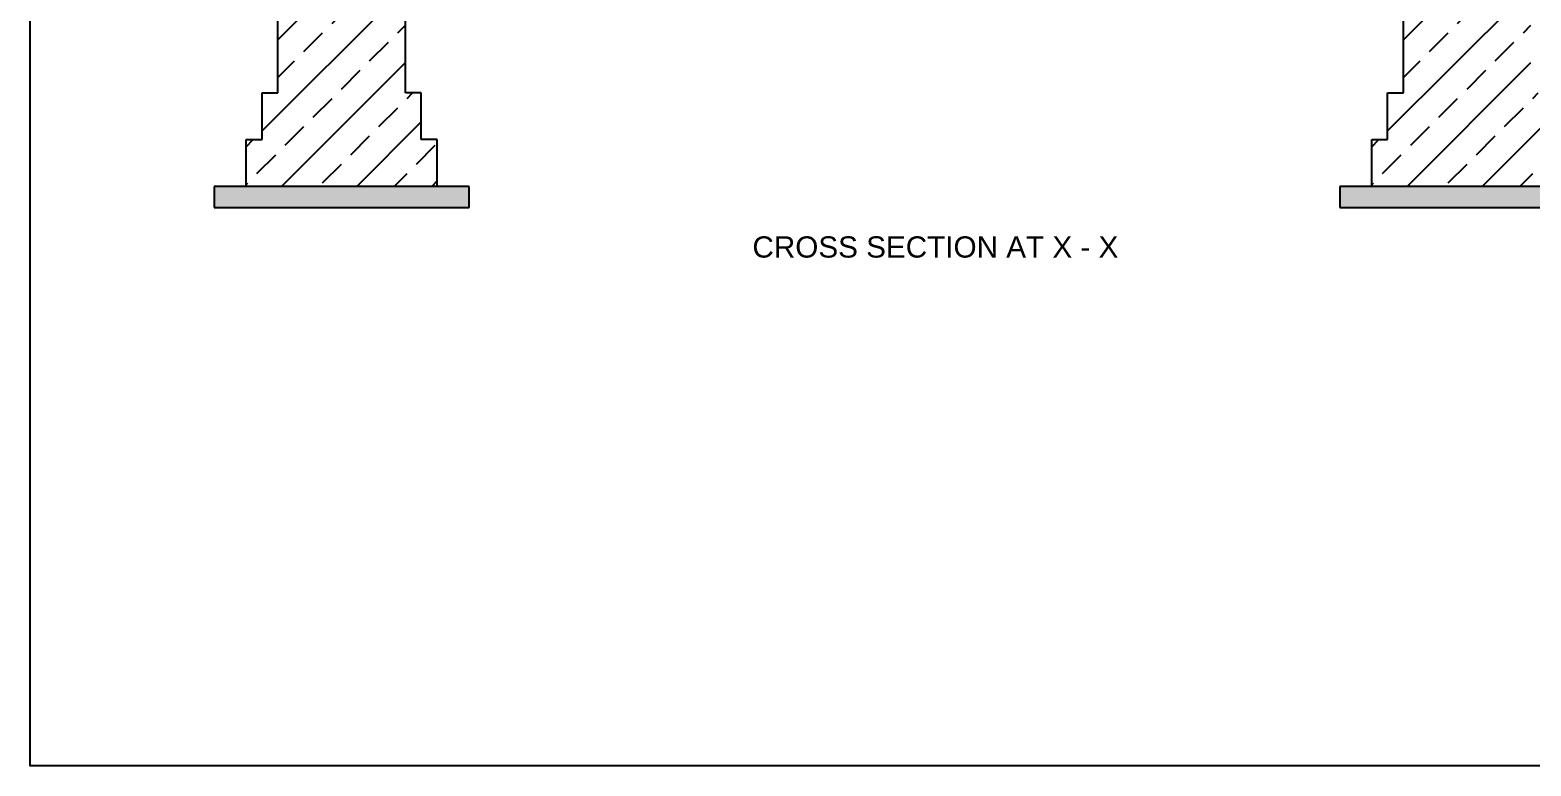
# Model space of a CAD drawing. Header units: millimetres. Extents: x -15359 to 171203, y -161916 to 32466.
# Drawn here: x -12933 to -5866, y -4696 to -1229 of the extents above; entities that cross this region are included whole.
import ezdxf

# ---------------------------------------------------------------- set-up
doc = ezdxf.new("R2010")
doc.units = ezdxf.units.MM
doc.header["$MEASUREMENT"] = 0
doc.layers.add('HATC', color=250, linetype='Continuous')
doc.styles.get("Standard").update_dxf_attribs({"font": 'Arial.ttf'})

msp = doc.modelspace()

# ---------------------------------------------------------------- hatches: boundary and pattern name
at = {"layer": 'HATC'}
h = msp.add_hatch(dxfattribs=at)
h.set_pattern_fill('ANSI33', color=256, scale=1000, angle=-1.272221872585407e-14)
h.set_pattern_definition([(44.99999999999999, (-847797.9304500923, -686340.166677631), (-176.7766952966368, 176.7766952966369), []), (44.99999999999999, (-847621.1537550923, -686340.166677631), (-176.7766952966368, 176.7766952966369), [125, -62.5])])
h.paths.add_polyline_path([(-11691.12913316788, -1085.566416006508), (-11766.12913316788, -1085.566416006508), (-11766.12913316788, -1525.566416006508), (-11841.12913316788, -1525.566416006508), (-11841.12913316788, -1745.566416006508), (-11916.12913316788, -1745.566416006508), (-11916.129133168, -1965.566408337765), (-11016.12934556391, -1965.566408337765), (-11016.12934556391, -1745.565504778964), (-11091.12934556391, -1745.565504778964), (-11091.12934556391, -1525.565504778964), (-11166.12934556391, -1525.565504778964), (-11166.12934556391, -1085.565504778964), (-11241.12934556391, -1085.565504778964), (-11241.12934556391, -645.5655047789642), (-11691.12913316788, -645.5655047789642), (-11691.12913316788, -645.566416006508)])
h = msp.add_hatch(dxfattribs=at)
h.set_pattern_fill('ANSI33', color=256, scale=1000, angle=-1.272221872585407e-14)
h.set_pattern_definition([(44.99999999999999, (-842497.9304500923, -686340.166677631), (-176.7766952966368, 176.7766952966369), []), (44.99999999999999, (-842321.1537550923, -686340.166677631), (-176.7766952966368, 176.7766952966369), [125, -62.5])])
h.paths.add_polyline_path([(-6391.129133167884, -1085.566416006508), (-6466.129133167884, -1085.566416006508), (-6466.129133167884, -1525.566416006508), (-6541.129133167884, -1525.566416006508), (-6541.129133167884, -1745.566416006508), (-6616.129133167884, -1745.566416006508), (-6616.129133168, -1965.566408337765), (-5716.129345563913, -1965.566408337765), (-5716.129345563913, -1745.565504778964), (-5791.129345563913, -1745.565504778964), (-5791.129345563913, -1525.565504778964), (-5866.129345563913, -1525.565504778964), (-5866.129345563913, -1085.565504778964), (-5941.129345563913, -1085.565504778964), (-5941.129345563913, -645.5655047789642), (-6391.129133167884, -645.5655047789642), (-6391.129133167884, -645.566416006508)])
h = msp.add_hatch(dxfattribs=at)
h.set_pattern_fill('AR-CONC', color=256, scale=25)
h.set_pattern_definition([(49.99999999999999, (-25169.05799405091, -4666.557085600551), (179.3150456501884, -15.68803374564878), [18.75, -206.25]), (355, (-25169.05799405091, -4666.557085600551), (-34.68783340325, 188.048033425003), [15, -165]), (100.45144446, (-25154.11507380091, -4667.86442160055), (144.627211681778, 172.3599977421574), [15.93504799999999, -175.2855279999999]), (46.18420000000001, (-25169.05799405091, -4616.557085600551), (266.8103326678931, -41.37982019826918), [28.125, -309.375]), (96.63563549, (-25146.82380780091, -4620.005412350551), (233.6654864185571, 243.5296501936376), [23.9025855, -262.92844]), (351.1841639899999, (-25169.05799405091, -4616.557085600551), (233.6654862636933, 243.5296500674975), [22.5, -247.50000025]), (21, (-25144.05799405091, -4629.057085600551), (149.2267630296154, -100.6547226663347), [18.75, -206.25]), (326.0000000000001, (-25144.05799405091, -4629.057085600551), (60.82883298039543, 181.2875112617133), [15, -165]), (71.45144474, (-25131.62243055091, -4637.444979100551), (210.0555941824928, 80.63278820158845), [15.9350475, -175.285528]), (37.50000000000001, (-25169.05799405091, -4666.557085600551), (3.039963829322667, 83.22346345782788), [0, -163, 0, -167.5, 0, -165.625]), (7.499999999999999, (-25169.05799405091, -4666.557085600551), (65.76738436053715, 98.60292797059006), [0, -95.5, 0, -159.25, 0, -63.125]), (327.5, (-25224.80799405091, -4666.557085600551), (133.4556090431023, -5.63871793359495), [0, -62.5, 0, -195, 0, -258.75]), (317.5, (-25249.80799405091, -4666.557085600551), (145.7965423355966, 25.02624558307941), [0, -81.25, 0, -129.5, 0, -183.75])])
h.paths.add_polyline_path([(-10866.12919966269, -1965.566408337765), (-12066.12919966269, -1965.566408337765), (-12066.12919966269, -2065.566408337765), (-10866.12919966269, -2065.566408337765)])
h.paths.add_polyline_path([(-5566.129199662686, -1965.566408337765), (-6766.129199662686, -1965.566408337765), (-6766.129199662686, -2065.566408337765), (-5566.129199662686, -2065.566408337765)])

# ---------------------------------------------------------------- linework, layer by layer
for p, q in [((-11766.12913316788, -1525.566416006508), (-11766.12913316788, -1085.566416006508)), ((-11166.12934556391, -1525.565504778964), (-11166.12934556391, -1085.565504778964)), ((-6466.129133167884, -1525.566416006508), (-6466.129133167884, -1085.566416006508)), ((-11841.12913316788, -1745.566416006508), (-11841.12913316788, -1525.566416006508)), ((-11841.12913316788, -1525.566416006508), (-11766.12913316788, -1525.566416006508)), ((-11091.12934556391, -1525.565504778964), (-11166.12934556391, -1525.565504778964)), ((-11091.12934556391, -1745.565504778964), (-11091.12934556391, -1525.565504778964)), ((-6541.129133167884, -1745.566416006508), (-6541.129133167884, -1525.566416006508)), ((-6541.129133167884, -1525.566416006508), (-6466.129133167884, -1525.566416006508)), ((-11916.129133168, -1965.56640834149), (-11916.12913316788, -1745.566416006508)), ((-11916.12913316788, -1745.566416006508), (-11841.12913316788, -1745.566416006508)), ((-11016.12934556391, -1745.565504778964), (-11091.12934556391, -1745.565504778964)), ((-11016.12934556391, -1965.566408337765), (-11016.12934556391, -1745.565504778964)), ((-6616.129133168, -1965.56640834149), (-6616.129133167884, -1745.566416006508)), ((-6616.129133167884, -1745.566416006508), (-6541.129133167884, -1745.566416006508)), ((-10866.12919966269, -1965.566408337765), (-12066.12919966269, -1965.566408337765)), ((-10866.12919966269, -2065.566408337765), (-10866.12919966269, -1965.566408337765)), ((-5566.129199662686, -1965.566408337765), (-6766.129199662686, -1965.566408337765)), ((-12066.12919966269, -2065.566408337765), (-10866.12919966269, -2065.566408337765)), ((-6766.129199662686, -2065.566408337765), (-5566.129199662686, -2065.566408337765))]:
    msp.add_line(p, q, dxfattribs=at)
at = {"layer": 'HATC', "linetype": 'Continuous'}
for p, q in [((-12066.12919966269, -1965.566408337765), (-12066.12919966269, -2065.566408337765)), ((-6766.129199662686, -1965.566408337765), (-6766.129199662686, -2065.566408337765))]:
    msp.add_line(p, q, dxfattribs=at)
at = {"layer": 'HATC'}
msp.add_lwpolyline([(-12933.41524605476, 9431.470759145333), (-2141.131383681612, 9431.470759145333), (-2141.131383681612, -4695.614100550883), (-12933.41524605476, -4695.614100550883)], close=True, dxfattribs=at)

# ---------------------------------------------------------------- texts
at = {"layer": 'HATC', "insert": (-9531.941724865523, -2201.024141273607), "char_height": 100, "attachment_point": 1}
msp.add_mtext_dynamic_manual_height_columns('CROSS SECTION AT X - X', width=1904.441635396302, gutter_width=3181.759249034803, heights=[128.7975106642104], dxfattribs=at)

doc.saveas('drawing.dxf')
